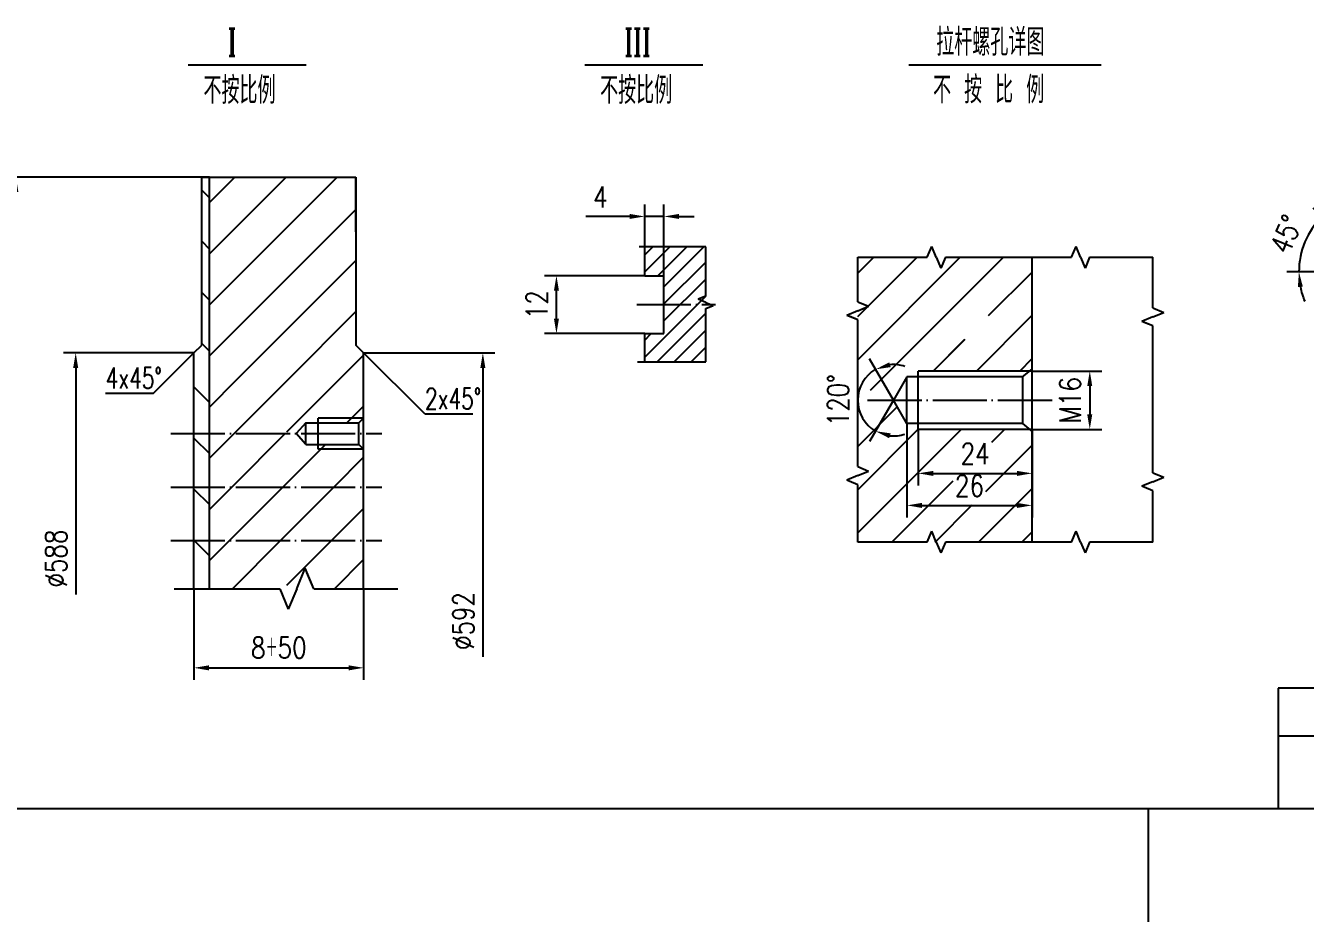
# Model space of a CAD drawing. Header units: millimetres. Extents: x 7948 to 14676, y -8556 to -3804.
# Drawn here: x 11493 to 13193, y -6320 to -5141 of the extents above; entities that cross this region are included whole.
import ezdxf

# ---------------------------------------------------------------- set-up
doc = ezdxf.new("R2010")
doc.units = ezdxf.units.MM
doc.header["$LTSCALE"] = 80
for name, pattern in [('ACAD_ISO05W100', [34, 24, -3, 0.5, -3, 0.5, -3]), ('DASHDOT-M', [36, 30, -3, 0, -3]), ('DIVIDE-M', [39, 30, -3, 0, -3, 0, -3])]:
    doc.linetypes.add(name, pattern=pattern)
for name, color, linetype in [('7', 7, 'Continuous'), ('CDR_DEFSET', 7, 'Continuous'), ('CDR_DIM', 7, 'Continuous'), ('CDR_DWG1', 4, 'Continuous'), ('CDR_DWG3', 1, 'DASHDOT-M'), ('CDR_DWG4', 3, 'DIVIDE-M'), ('中止线', 3, 'ACAD_ISO05W100'), ('中止线层', 3, 'DIVIDE-M'), ('尺寸线', 7, 'Continuous'), ('尺寸线层', 7, 'Continuous'), ('标注线', 7, 'Continuous'), ('轮廓线', 4, 'Continuous'), ('轮廓线层', 4, 'Continuous')]:
    doc.layers.add(name, color=color, linetype=linetype)
doc.styles.add('HZ', font='ROMANS.shx', dxfattribs={"width": 0.7, "height": 3, "bigfont": 'HZ.shx'})
doc.styles.add('ROMANC', font='romanc', dxfattribs={"bigfont": 'hz'})
doc.styles.add('TH_GBDIM', font='romans.shx', dxfattribs={"width": 0.8, "bigfont": 'gbcbig.shx'})
doc.dimstyles.new('TH_GBDIM', dxfattribs={"dimscale": 8, "dimtxt": 3.5, "dimasz": 2.5, "dimexe": 2, "dimexo": 0, "dimgap": 1.5, "dimtad": 1, "dimdec": 0, "dimzin": 0, "dimdsep": 46, "dimtxsty": 'TH_GBDIM', "dimcen": 2.5, "dimclrd": 256, "dimclre": 256, "dimclrt": 256, "dimadec": 0, "dimazin": 0, "dimtfac": 0.714286, "dimtdec": 0, "dimtmove": 0, "dimatfit": 3, "dimfxl": 0, "dimtzin": 0, "dimlwd": -1, "dimlwe": -1, "dimarcsym": 0})

# ---------------------------------------------------------------- blocks, each defined once
blk = doc.blocks.new('*D211')
at = {"layer": 'Defpoints', "color": 0, "ltscale": 0.001}
for p in [(11716.9, -5888.4), (11942.2, -5888.4), (11942.2, -5993.5)]:
    blk.add_point(p, dxfattribs=at)
at = {"layer": '尺寸线层', "ltscale": 0.001}
for p, q in [((11716.9, -5888.4), (11716.9, -6009.5)), ((11942.2, -5888.4), (11942.2, -6009.5)), ((11736.9, -5993.5), (11922.2, -5993.5))]:
    blk.add_line(p, q, dxfattribs=at)
for points in [[(11736.9, -5990.2), (11736.9, -5996.9), (11716.9, -5993.5)], [(11922.2, -5990.2), (11922.2, -5996.9), (11942.2, -5993.5)]]:
    blk.add_solid(points, dxfattribs=at)
at = {"layer": '尺寸线层', "ltscale": 0.001, "insert": (11829.6, -5966.8), "char_height": 28, "attachment_point": 5, "style": 'TH_GBDIM'}
blk.add_mtext('8＋50{}{}', dxfattribs=at)
blk = doc.blocks.new('*D212')
at = {"layer": 'Defpoints', "color": 0, "ltscale": 0.001}
for p in [(11942.2, -5575.3), (11920.5, -6287.2), (12100.5, -6287.2)]:
    blk.add_point(p, dxfattribs=at)
at = {"layer": '尺寸线层', "ltscale": 0.001}
for p, q in [((11942.2, -5575.3), (12116.5, -5575.3)), ((12100.5, -5595.3), (12100.5, -5978.8))]:
    blk.add_line(p, q, dxfattribs=at)
blk.add_solid([(12097.2, -5595.3), (12103.9, -5595.3), (12100.5, -5575.3)], dxfattribs=at)
at = {"layer": '尺寸线层', "ltscale": 0.001, "insert": (12074.5, -5931.3), "char_height": 28, "attachment_point": 5, "rotation": 90, "style": 'TH_GBDIM'}
blk.add_mtext('%%c592{}{}', dxfattribs=at)
blk = doc.blocks.new('*D214')
at = {"layer": 'Defpoints', "color": 0, "ltscale": 0.001}
for p in [(11737.4, -5341.8), (11480.5, -6124.8), (11718.6, -6124.8)]:
    blk.add_point(p, dxfattribs=at)
at = {"layer": '尺寸线层', "ltscale": 0.001}
for p, q in [((11737.4, -5341.8), (11464.5, -5341.8)), ((11480.5, -5361.8), (11480.5, -5780.8))]:
    blk.add_line(p, q, dxfattribs=at)
blk.add_solid([(11477.1, -5361.8), (11483.8, -5361.8), (11480.5, -5341.8)], dxfattribs=at)
at = {"layer": '尺寸线层', "ltscale": 0.001, "insert": (11454.5, -5733.3), "char_height": 28, "attachment_point": 5, "rotation": 90, "style": 'TH_GBDIM'}
blk.add_mtext('%%c652{}{}', dxfattribs=at)
blk = doc.blocks.new('*D213')
at = {"layer": 'Defpoints', "color": 0, "ltscale": 0.001}
for p in [(11716.9, -5575.3), (11559.9, -6121.6), (11650.4, -6121.6)]:
    blk.add_point(p, dxfattribs=at)
at = {"layer": '尺寸线层', "ltscale": 0.001}
for p, q in [((11716.9, -5575.3), (11543.9, -5575.3)), ((11559.9, -5595.3), (11559.9, -5896))]:
    blk.add_line(p, q, dxfattribs=at)
blk.add_solid([(11556.5, -5595.3), (11563.2, -5595.3), (11559.9, -5575.3)], dxfattribs=at)
at = {"layer": '尺寸线层', "ltscale": 0.001, "insert": (11533.9, -5848.5), "char_height": 28, "attachment_point": 5, "rotation": 90, "style": 'TH_GBDIM'}
blk.add_mtext('%%c588{}{}', dxfattribs=at)
blk = doc.blocks.new('*D219')
for p, q in [((12315.4, -5472.9), (12182.2, -5472.9)), ((12198.2, -5529.7), (12198.2, -5492.9)), ((12315.4, -5549.7), (12182.2, -5549.7))]:
    blk.add_line(p, q)
for points in [[(12194.9, -5492.9), (12201.6, -5492.9), (12198.2, -5472.9)], [(12194.9, -5529.7), (12201.6, -5529.7), (12198.2, -5549.7)]]:
    blk.add_solid(points)
at = {"layer": 'Defpoints', "color": 0}
for p in [(12198.2, -5472.9), (12315.4, -5472.9), (12315.4, -5549.7)]:
    blk.add_point(p, dxfattribs=at)
at = {"insert": (12172.2, -5511.3), "char_height": 28, "attachment_point": 5, "rotation": 90, "style": 'TH_GBDIM'}
blk.add_mtext('12{}{}', dxfattribs=at)
blk = doc.blocks.new('*D220')
for p, q in [((12315.4, -5472.9), (12315.4, -5378.2)), ((12341, -5472.9), (12341, -5378.2)), ((12295.4, -5394.2), (12237.4, -5394.2)), ((12341, -5394.2), (12315.4, -5394.2)), ((12361, -5394.2), (12381, -5394.2))]:
    blk.add_line(p, q)
for points in [[(12295.4, -5390.8), (12295.4, -5397.5), (12315.4, -5394.2)], [(12361, -5390.8), (12361, -5397.5), (12341, -5394.2)]]:
    blk.add_solid(points)
at = {"layer": 'Defpoints', "color": 0}
for p in [(12315.4, -5394.2), (12315.4, -5472.9), (12341, -5472.9)]:
    blk.add_point(p, dxfattribs=at)
at = {"insert": (12256.4, -5368.2), "char_height": 28, "attachment_point": 5, "style": 'TH_GBDIM'}
blk.add_mtext('4{}{}', dxfattribs=at)
blk = doc.blocks.new('*D223')
at = {"layer": 'Defpoints', "color": 0, "ltscale": 0.001}
for p in [(13198, -5415.9), (13271.5, -5451.4), (13287.9, -5467.8), (13287.9, -5467.8), (13416.4, -5467.8)]:
    blk.add_point(p, dxfattribs=at)
at = {"layer": '尺寸线', "ltscale": 0.001}
for p, q in [((13271.5, -5451.4), (13203.2, -5383.1)), ((13287.9, -5467.8), (13168.1, -5467.8))]:
    blk.add_line(p, q, dxfattribs=at)
for start, end in [(112.8907, 123.9454), (135, 180), (191.0546, 202.1093)]:
    blk.add_arc((13287.9, -5467.8), 103.8, start, end, dxfattribs=at)
for points in [[(13232.1, -5384.2), (13227.8, -5379.1), (13214.5, -5394.4)], [(13182.7, -5488), (13189.3, -5487.4), (13184.1, -5467.8)]]:
    blk.add_solid(points, dxfattribs=at)
at = {"layer": '尺寸线', "ltscale": 0.001, "insert": (13167.3, -5417.8), "char_height": 28, "attachment_point": 5, "rotation": 67.5, "style": 'TH_GBDIM'}
blk.add_mtext('45°', dxfattribs=at)
blk = doc.blocks.new('*D396')
at = {"layer": 'Defpoints', "color": 0, "ltscale": 0.001}
for p in [(12663.6, -5669.2), (12829.8, -5735.3), (12829.8, -5777.8)]:
    blk.add_point(p, dxfattribs=at)
at = {"layer": '尺寸线', "ltscale": 0.001}
for p, q in [((12663.6, -5669.2), (12663.6, -5793.8)), ((12829.8, -5735.3), (12829.8, -5793.8)), ((12683.6, -5777.8), (12809.8, -5777.8))]:
    blk.add_line(p, q, dxfattribs=at)
for points in [[(12683.6, -5774.5), (12683.6, -5781.2), (12663.6, -5777.8)], [(12809.8, -5774.5), (12809.8, -5781.2), (12829.8, -5777.8)]]:
    blk.add_solid(points, dxfattribs=at)
at = {"layer": '尺寸线', "ltscale": 0.001, "insert": (12746.7, -5751.8), "char_height": 28, "attachment_point": 5, "style": 'TH_GBDIM'}
blk.add_mtext('26{}{}', dxfattribs=at)
blk = doc.blocks.new('*D397')
at = {"layer": 'Defpoints', "color": 0, "ltscale": 0.001}
for p in [(12678.6, -5677), (12829.8, -5677), (12829.8, -5735.3)]:
    blk.add_point(p, dxfattribs=at)
at = {"layer": '尺寸线', "ltscale": 0.001}
for p, q in [((12678.6, -5677), (12678.6, -5751.3)), ((12829.8, -5677), (12829.8, -5751.3)), ((12698.6, -5735.3), (12809.8, -5735.3))]:
    blk.add_line(p, q, dxfattribs=at)
for points in [[(12698.6, -5732), (12698.6, -5738.7), (12678.6, -5735.3)], [(12809.8, -5732), (12809.8, -5738.7), (12829.8, -5735.3)]]:
    blk.add_solid(points, dxfattribs=at)
at = {"layer": '尺寸线', "ltscale": 0.001, "insert": (12754.2, -5709.3), "char_height": 28, "attachment_point": 5, "style": 'TH_GBDIM'}
blk.add_mtext('24{}{}', dxfattribs=at)
blk = doc.blocks.new('*D398')
at = {"layer": 'Defpoints', "color": 0, "ltscale": 0.001}
for p in [(12663.6, -5607.2), (12601.1, -5622), (12645.7, -5638.2), (12645.7, -5638.2), (12663.6, -5669.2)]:
    blk.add_point(p, dxfattribs=at)
at = {"layer": '尺寸线', "ltscale": 0.001}
for q in [(12614, -5583.3), (12614, -5693.1)]:
    blk.add_line((12645.7, -5638.2), q, dxfattribs=at)
for start, end in [(71.2958, 95.6479), (120, 240), (264.3521, 288.7042)]:
    blk.add_arc((12645.7, -5638.2), 47.4, start, end, dxfattribs=at)
for points in [[(12642.1, -5594.2), (12640, -5587.9), (12622, -5597.2)], [(12640, -5688.6), (12642.1, -5682.2), (12622, -5679.3)]]:
    blk.add_solid(points, dxfattribs=at)
at = {"layer": '尺寸线', "ltscale": 0.001, "insert": (12572.3, -5638.2), "char_height": 28, "attachment_point": 5, "rotation": 90, "style": 'TH_GBDIM'}
blk.add_mtext('120%%D', dxfattribs=at)
blk = doc.blocks.new('*D399')
for p, q in [((12829.8, -5599.5), (12922.4, -5599.5)), ((12906.4, -5619.5), (12906.4, -5657)), ((12829.8, -5677), (12922.4, -5677))]:
    blk.add_line(p, q)
for points in [[(12903, -5619.5), (12909.7, -5619.5), (12906.4, -5599.5)], [(12903, -5657), (12909.7, -5657), (12906.4, -5677)]]:
    blk.add_solid(points)
at = {"layer": 'Defpoints', "color": 0}
for p in [(12829.8, -5599.5), (12829.8, -5677), (12906.4, -5677)]:
    blk.add_point(p, dxfattribs=at)
at = {"insert": (12880.4, -5638.2), "char_height": 28, "attachment_point": 5, "rotation": 90, "style": 'TH_GBDIM'}
blk.add_mtext('M16{}{}', dxfattribs=at)

msp = doc.modelspace()

# ---------------------------------------------------------------- linework, layer by layer
at = {"color": 7, "linetype": 'Continuous'}
for p, q in [((11709.3, -5193), (11865.9, -5193)), ((12236, -5193), (12392.6, -5193)), ((12666.2, -5193), (12921.4, -5193)), ((12829.8, -5599.5), (12678.6, -5599.5)), ((12829.8, -5677), (12678.6, -5677))]:
    msp.add_line(p, q, dxfattribs=at)
at = {"color": 3, "linetype": 'DIVIDE-M'}
for p, q in [((12396.4, -5434.4), (12308, -5434.4)), ((12396.4, -5500), (12396.4, -5434.4)), ((12396.4, -5587), (12396.4, -5516.5)), ((12305.8, -5587), (12396.4, -5587))]:
    msp.add_line(p, q, dxfattribs=at)
at = {"color": 4, "linetype": 'Continuous'}
for p, q in [((12315.4, -5472.9), (12315.4, -5434.4)), ((12829.8, -5599.5), (12829.8, -5448.3)), ((12315.4, -5472.9), (12341, -5472.9)), ((12341, -5549.7), (12341, -5472.9)), ((12315.4, -5587), (12315.4, -5549.7)), ((12315.4, -5549.7), (12341, -5549.7)), ((12663.6, -5607.2), (12645.7, -5638.2)), ((12663.6, -5669.2), (12663.6, -5607.2)), ((12817.2, -5607.2), (12663.6, -5607.2)), ((12678.6, -5677), (12678.6, -5599.7)), ((12829.8, -5677), (12829.8, -5599.5)), ((12663.6, -5669.2), (12645.7, -5638.2)), ((12817.2, -5669.2), (12663.6, -5669.2)), ((12829.8, -5826.6), (12829.8, -5677))]:
    msp.add_line(p, q, dxfattribs=at)
at = {"color": 0, "linetype": 'Continuous'}
for p, q in [((12315.4, -5445.2), (12326.2, -5434.4)), ((12315.4, -5467.8), (12348.9, -5434.4)), ((12333, -5472.9), (12371.5, -5434.4)), ((12341, -5487.5), (12394.1, -5434.4)), ((12341, -5510.1), (12396.4, -5454.7)), ((12341, -5532.8), (12396.4, -5477.4)), ((12315.4, -5581), (12396.4, -5500)), ((12332, -5587), (12396.4, -5522.6)), ((12315.4, -5558.4), (12324.1, -5549.7)), ((12354.6, -5587), (12396.4, -5545.3)), ((12377.3, -5587), (12396.4, -5567.9))]:
    msp.add_line(p, q, dxfattribs=at)
msp.add_line((14596.5, -6084.3), (13156.5, -6084.3))
at = {"layer": '7'}
msp.add_line((12698.9, -5677), (12678.6, -5677), dxfattribs=at)
at = {"layer": 'CDR_DEFSET'}
for p, q in [((12598.3, -5584.5), (12734.5, -5448.3)), ((12598.3, -5469.6), (12619.6, -5448.3)), ((12598.3, -5527.1), (12677, -5448.3)), ((12615.3, -5625), (12792, -5448.3)), ((12772.1, -5525.7), (12829.8, -5468)), ((12755.8, -5599.5), (12829.8, -5525.4)), ((12698.3, -5599.5), (12740.9, -5556.9)), ((12698.3, -5599.5), (12740.2, -5557.5)), ((12813.3, -5599.5), (12829.8, -5582.9)), ((12598.3, -5699.5), (12650.8, -5647)), ((12598.3, -5757), (12678.6, -5676.6)), ((12598.3, -5814.4), (12735.7, -5677)), ((12776.4, -5693.8), (12793.2, -5677)), ((12768.5, -5759.2), (12829.8, -5697.9)), ((12643.6, -5826.6), (12724.9, -5745.3)), ((12758.5, -5826.6), (12829.8, -5755.3)), ((12701.1, -5826.6), (12750.3, -5777.3)), ((12816, -5826.6), (12829.8, -5812.8))]:
    msp.add_line(p, q, dxfattribs=at)
at = {"layer": 'CDR_DIM'}
for p, q in [((11771.4, -5341.8), (11737.4, -5375.8)), ((11839.3, -5341.8), (11737.4, -5443.7)), ((11907.2, -5341.8), (11839.8, -5409.1)), ((11727.2, -5359.2), (11737.4, -5369.5)), ((11932, -5384.9), (11839.8, -5477)), ((11839.8, -5409.1), (11737.4, -5511.5)), ((11727.2, -5427.1), (11737.4, -5437.4)), ((11932, -5452.7), (11839.8, -5544.9)), ((11839.8, -5477), (11737.4, -5579.4)), ((11727.2, -5495), (11737.4, -5505.2)), ((11932, -5520.6), (11841, -5611.6)), ((11839.8, -5544.9), (11773.1, -5611.6)), ((11727.2, -5562.9), (11737.4, -5573.1)), ((11663.3, -5629), (11716.9, -5575.3)), ((11942.2, -5578.3), (11908.9, -5611.6)), ((12023.3, -5656.4), (11942.2, -5575.3)), ((11716.9, -5620.5), (11737.4, -5641)), ((11773.1, -5611.6), (11737.4, -5647.3)), ((11839.8, -5612.8), (11770.1, -5682.5)), ((11908.9, -5611.6), (11839.8, -5680.7)), ((11841, -5611.6), (11839.8, -5612.8)), ((11599.3, -5629), (11663.3, -5629)), ((11942.2, -5646.2), (11920.1, -5668.3)), ((12023.3, -5656.4), (12087.3, -5656.4)), ((11716.9, -5688.4), (11737.4, -5708.9)), ((11770.1, -5682.5), (11737.4, -5715.2)), ((11838, -5682.5), (11767, -5753.5)), ((11891.6, -5696.8), (11839.8, -5748.6)), ((11942.2, -5714), (11902.8, -5753.5)), ((12829.8, -5716.3), (12829.8, -5777)), ((11716.9, -5756.3), (11737.4, -5776.8)), ((11767, -5753.5), (11737.4, -5783.1)), ((11834.9, -5753.5), (11764, -5824.4)), ((11839.8, -5748.6), (11834.9, -5753.5)), ((11902.8, -5753.5), (11839.8, -5816.4)), ((11942.2, -5781.9), (11899.7, -5824.4)), ((12829.8, -5785.3), (12829.8, -5792.6)), ((11716.9, -5824.2), (11717.2, -5824.4)), ((11717.2, -5824.4), (11737.4, -5844.6)), ((11764, -5824.4), (11737.4, -5851)), ((11831.8, -5824.4), (11767.9, -5888.4)), ((11839.8, -5816.4), (11831.8, -5824.4)), ((11899.7, -5824.4), (11839.8, -5884.3)), ((11942.2, -5849.8), (11903.7, -5888.4))]:
    msp.add_line(p, q, dxfattribs=at)
at = {"layer": 'CDR_DWG1'}
for p, q in [((11727.2, -5341.8), (11932, -5341.8)), ((11727.2, -5414.8), (11727.2, -5341.8)), ((11727.2, -5565.1), (11727.2, -5341.8)), ((11737.4, -5888.4), (11737.4, -5341.8)), ((11932, -5414.8), (11932, -5341.8)), ((11932, -5341.8), (11932, -5565.1)), ((11716.9, -5575.3), (11727.2, -5565.1)), ((11942.2, -5575.3), (11932, -5565.1)), ((11716.9, -5888.4), (11716.9, -5575.3)), ((11942.2, -5888.4), (11942.2, -5575.3))]:
    msp.add_line(p, q, dxfattribs=at)
at = {"layer": 'CDR_DWG1', "color": 4}
msp.add_line((14596.5, -6020.3), (13156.5, -6020.3), dxfattribs=at)
at = {"layer": 'CDR_DWG1', "ltscale": 0.001}
msp.add_line((13156.5, -6020.3), (13156.5, -6180.3), dxfattribs=at)
at = {"layer": 'CDR_DWG3', "ltscale": 0.03}
for p, q in [((12304.8, -5511.3), (12409.3, -5511.3)), ((12611.3, -5638.2), (12858.5, -5638.2)), ((11686.1, -5682.5), (11966.3, -5682.5)), ((11686.1, -5753.5), (11966.3, -5753.5)), ((11686.1, -5824.4), (11966.3, -5824.4))]:
    msp.add_line(p, q, dxfattribs=at)
at = {"layer": 'CDR_DWG4'}
for p, q in [((12690.5, -5448.3), (12696.5, -5433.9)), ((12702.5, -5448.3), (12696.5, -5433.9)), ((12882.1, -5448.3), (12888.1, -5433.9)), ((12894.1, -5448.3), (12888.1, -5433.9)), ((12702.5, -5448.3), (12708.6, -5462.7)), ((12714.6, -5448.3), (12708.6, -5462.7)), ((12894.1, -5448.3), (12900.1, -5462.7)), ((12906.2, -5448.3), (12900.1, -5462.7)), ((12396.4, -5500), (12386.5, -5504.1)), ((12396.4, -5508.3), (12386.5, -5504.1)), ((12396.4, -5508.3), (12406.3, -5512.4)), ((12396.4, -5516.5), (12406.3, -5512.4)), ((12598.3, -5519.4), (12583.9, -5525.5)), ((12598.3, -5507.4), (12612.7, -5513.4)), ((12598.3, -5519.4), (12612.7, -5513.4)), ((12990.2, -5515.5), (13004.6, -5521.6)), ((12990.2, -5527.6), (13004.6, -5521.6)), ((12598.3, -5531.5), (12583.9, -5525.5)), ((12598.3, -5531.5), (12586.8, -5526.7)), ((12990.2, -5527.6), (12975.7, -5533.6)), ((12990.2, -5539.6), (12975.7, -5533.6)), ((12990.2, -5539.6), (12978.6, -5534.8)), ((12598.3, -5726.3), (12612.7, -5732.3)), ((12598.3, -5738.3), (12583.9, -5744.4)), ((12598.3, -5738.3), (12612.7, -5732.3)), ((12990.2, -5734.4), (13004.6, -5740.4)), ((12990.2, -5746.5), (13004.6, -5740.4)), ((12598.3, -5750.4), (12583.9, -5744.4)), ((12598.3, -5750.4), (12586.8, -5745.6)), ((12990.2, -5746.5), (12975.7, -5752.5)), ((12990.2, -5758.5), (12975.7, -5752.5)), ((12990.2, -5758.5), (12978.6, -5753.7)), ((12690.5, -5826.6), (12696.5, -5812.2)), ((12702.5, -5826.6), (12696.5, -5812.2)), ((12702.5, -5826.6), (12708.6, -5841)), ((12714.6, -5826.6), (12708.6, -5841)), ((12882.1, -5826.6), (12888.1, -5812.2)), ((12894.1, -5826.6), (12888.1, -5812.2)), ((12894.1, -5826.6), (12900.1, -5841)), ((12906.2, -5826.6), (12900.1, -5841)), ((11853.5, -5888.4), (11864.8, -5861.3)), ((11876.1, -5888.4), (11864.8, -5861.3)), ((11876.1, -5888.4), (11867, -5866.8)), ((11830.9, -5888.4), (11842.2, -5915.4)), ((11853.5, -5888.4), (11842.2, -5915.4))]:
    msp.add_line(p, q, dxfattribs=at)
at = {"layer": 'CDR_DWG4', "ltscale": 5}
for p, q in [((12598.3, -5448.3), (12690.5, -5448.3)), ((12598.3, -5507.4), (12598.3, -5448.3)), ((12714.6, -5448.3), (12882.1, -5448.3)), ((12906.2, -5448.3), (12990.2, -5448.3)), ((12990.2, -5515.5), (12990.2, -5448.3)), ((12598.3, -5726.3), (12598.3, -5531.5)), ((12990.2, -5734.4), (12990.2, -5539.6)), ((12598.3, -5826.6), (12598.3, -5750.4)), ((12990.2, -5826.6), (12990.2, -5758.5)), ((12690.5, -5826.6), (12598.3, -5826.6)), ((12882.1, -5826.6), (12714.6, -5826.6)), ((12990.2, -5826.6), (12906.2, -5826.6))]:
    msp.add_line(p, q, dxfattribs=at)
at = {"layer": '中止线', "ltscale": 5}
msp.add_line((12714.6, -5448.3), (12727.3, -5448.3), dxfattribs=at)
at = {"layer": '中止线层', "color": 3, "ltscale": 5}
for p, q in [((11690.7, -5888.4), (11830.9, -5888.4)), ((11876.1, -5888.4), (11987.8, -5888.4))]:
    msp.add_line(p, q, dxfattribs=at)
at = {"layer": '尺寸线', "ltscale": 0.001}
msp.add_line((12984.5, -8476.3), (12984.5, -6180.3), dxfattribs=at)
at = {"layer": '尺寸线层'}
for p, q in [((11942.2, -5662.1), (11881.7, -5662.1)), ((11942.2, -5703), (11881.7, -5703))]:
    msp.add_line(p, q, dxfattribs=at)
at = {"layer": '标注线'}
for p in [(8148.5, -6180.3), (13156.5, -6180.3)]:
    msp.add_line(p, (14596.5, -6180.3), dxfattribs=at)
at = {"layer": '轮廓线', "ltscale": 0.001}
for p, q in [((12817.2, -5607.2), (12829.8, -5596.9)), ((12817.2, -5607.2), (12817.2, -5669.2)), ((12817.2, -5669.2), (12829.8, -5679.5))]:
    msp.add_line(p, q, dxfattribs=at)
at = {"layer": '轮廓线层'}
for p, q in [((11865.3, -5668.3), (11852.7, -5682.5)), ((11865.3, -5668.3), (11936, -5668.3)), ((11865.3, -5696.8), (11865.3, -5668.3)), ((11881.7, -5703), (11881.7, -5662.1)), ((11936, -5668.3), (11942.2, -5662.1)), ((11936, -5696.8), (11936, -5668.3)), ((11865.3, -5696.8), (11852.7, -5682.5)), ((11865.3, -5696.8), (11936, -5696.8)), ((11936, -5696.8), (11942.2, -5703))]:
    msp.add_line(p, q, dxfattribs=at)

# ---------------------------------------------------------------- texts
at = {"color": 7, "linetype": 'Continuous', "width": 0.7}
for s, style, p in [('I', 'ROMANC', (11761.4, -5180.8)), ('III', 'ROMANC', (12288, -5180.8)), ('拉杆螺孔详图', 'HZ', (12702.5, -5180.8)), ('不按比例', 'HZ', (11729.5, -5244.7)), ('不按比例', 'HZ', (12256.2, -5244.7)), ('不 按 比 例', 'HZ', (12698.3, -5244))]:
    msp.add_text(s, height=36, dxfattribs=dict(at, style=style)).set_placement(p)
at = {"layer": 'CDR_DIM', "style": 'HZ', "width": 0.7}
for s, p in [('4x45%%d', (11599.8, -5622.6)), ('2x45%%d', (12023.8, -5650.1))]:
    msp.add_text(s, height=28, dxfattribs=at).set_placement(p)

# ---------------------------------------------------------------- dimensions: what is measured, and where the dimension line sits
for base, p1, p2, angle, text, override, picture, middle in [((12315.4, -5394.2), (12341, -5472.9), (12315.4, -5472.9), 180, '4{}{}', {"dimgap": 1.5, "dimtad": 1, "dimjust": 0, "dimdec": 0, "dimlfac": 0.25, "dimse1": 0, "dimse2": 0, "dimsd1": 0, "dimsd2": 0}, '*D220', (12256.4, -5368.2)), ((12906.4, -5677), (12829.8, -5599.5), (12829.8, -5677), 90, 'M16{}{}', {"dimgap": 1.5, "dimtad": 1, "dimjust": 0, "dimdec": 0, "dimlfac": 1, "dimse1": 0, "dimse2": 0, "dimsd1": 0, "dimsd2": 0}, '*D399', (12880.4, -5638.2))]:
    dim = msp.add_linear_dim(base=base, p1=p1, p2=p2, angle=angle, text=text, dimstyle='TH_GBDIM', override=override)
    dim.commit()
    dim.dimension.update_dxf_attribs({"geometry": picture, "text_midpoint": middle})
dim = msp.add_linear_dim(base=(12198.2, -5472.9), p1=(12315.4, -5549.7), p2=(12315.4, -5472.9), angle=90, text='12{}{}', dimstyle='TH_GBDIM', override={"dimgap": 1.5, "dimtad": 1, "dimjust": 0, "dimdec": 0, "dimlfac": 0.25, "dimse1": 0, "dimse2": 0, "dimsd1": 0, "dimsd2": 0})
dim.commit()
dim.dimension.update_dxf_attribs({"geometry": '*D219', "text_midpoint": (12198.2, -5511.3), "dimtype": 160})
at = {"layer": '尺寸线', "ltscale": 0.001}
dim = msp.add_angular_dim_2l(base=(13198, -5415.9), line1=((13416.4, -5467.8), (13287.9, -5467.8)), line2=((13287.9, -5467.8), (13271.5, -5451.4)), dimstyle='TH_GBDIM', dxfattribs=at)
dim.commit()
dim.dimension.update_dxf_attribs({"geometry": '*D223', "text_midpoint": (13167.3, -5417.8)})
dim = msp.add_angular_dim_2l(base=(12601.1, -5622), line1=((12663.6, -5669.2), (12645.7, -5638.2)), line2=((12663.6, -5607.2), (12645.7, -5638.2)), text='120%%D', dimstyle='TH_GBDIM', dxfattribs=at)
dim.commit()
dim.dimension.update_dxf_attribs({"geometry": '*D398', "text_midpoint": (12572.3, -5638.2)})
for base, p1, p2, text, picture, middle in [((12829.8, -5777.8), (12663.6, -5669.2), (12829.8, -5735.3), '26{}{}', '*D396', (12746.7, -5751.8)), ((12829.8, -5735.3), (12678.6, -5677), (12829.8, -5677), '24{}{}', '*D397', (12754.2, -5709.3))]:
    dim = msp.add_linear_dim(base=base, p1=p1, p2=p2, text=text, dimstyle='TH_GBDIM', override={"dimgap": 1.5, "dimtad": 1, "dimjust": 0, "dimdec": 0, "dimlfac": 1, "dimse1": 0, "dimse2": 0, "dimsd1": 0, "dimsd2": 0}, dxfattribs=at)
    dim.commit()
    dim.dimension.update_dxf_attribs({"geometry": picture, "text_midpoint": middle})
at = {"layer": '尺寸线层', "ltscale": 0.001}
for base, p1, p2, angle, text, override, picture, middle in [((11480.5, -6124.8), (11737.4, -5341.8), (11718.6, -6124.8), 270, '%%c652{}{}', {"dimgap": 1.5, "dimtad": 1, "dimjust": 0, "dimdec": 0, "dimlfac": 1, "dimse1": 0, "dimse2": 1, "dimsd1": 0, "dimsd2": 1}, '*D214', (11454.5, -5733.3)), ((11559.9, -6121.6), (11716.9, -5575.3), (11650.4, -6121.6), 270, '%%c588{}{}', {"dimgap": 1.5, "dimtad": 1, "dimjust": 0, "dimdec": 0, "dimlfac": 1, "dimse1": 0, "dimse2": 1, "dimsd1": 0, "dimsd2": 1}, '*D213', (11533.9, -5848.5)), ((12100.5, -6287.2), (11942.2, -5575.3), (11920.5, -6287.2), 270, '%%c592{}{}', {"dimgap": 1.5, "dimtad": 1, "dimjust": 0, "dimdec": 0, "dimlfac": 1, "dimse1": 0, "dimse2": 1, "dimsd1": 0, "dimsd2": 1}, '*D212', (12074.5, -5931.3)), ((11942.2, -5993.5), (11716.9, -5888.4), (11942.2, -5888.4), 180, '8＋50{}{}', {"dimgap": 1.5, "dimtad": 1, "dimjust": 0, "dimdec": 0, "dimlfac": 1, "dimse1": 0, "dimse2": 0, "dimsd1": 0, "dimsd2": 0}, '*D211', (11829.6, -5966.8))]:
    dim = msp.add_linear_dim(base=base, p1=p1, p2=p2, angle=angle, text=text, dimstyle='TH_GBDIM', override=override, dxfattribs=at)
    dim.commit()
    dim.dimension.update_dxf_attribs({"geometry": picture, "text_midpoint": middle})

doc.saveas('drawing.dxf')
